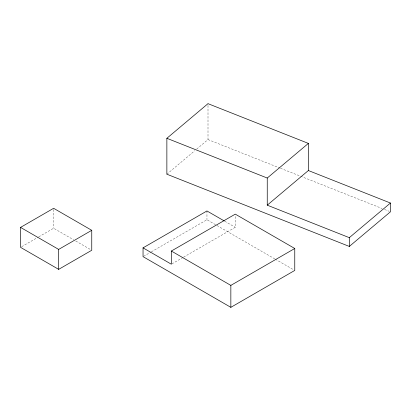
<?xml version="1.0" encoding="UTF-8"?>
<svg xmlns="http://www.w3.org/2000/svg" width="411" height="411" viewBox="0 0 411 411"><rect width="100%" height="100%" fill="white"/><g stroke="black" fill="none" stroke-linecap="round" stroke-linejoin="round"><path stroke-width="0.31" stroke-dasharray="2.06 1.54" d="M166.866 174.207L194.778 150.709M196.735 149.059L208.002 139.576L208.002 103.664M21.655 246.713L38.192 237.162M38.742 236.844L53.625 228.249L73.518 239.736M143.598 256.32L150.827 252.149M151.382 251.83L206.959 219.741L216.397 225.187M171.911 263.888L183.029 257.471M183.583 257.147L235.272 227.309L235.272 215.395M208.002 139.576L279.87 168.027M280.461 168.263L382.122 208.511M384.501 209.451L389.258 211.336M224.725 221.216L235.272 227.309M216.951 225.511L274.748 258.879M275.303 259.197L293.654 269.791M75.732 241.01L91.201 249.945M206.959 210.961L206.959 219.741M53.625 209.548L53.625 228.249"/><path stroke-width="0.62" d="M390.45 203.029L390.45 211.804L349.319 246.436L166.866 174.207L166.866 138.296L208.002 103.664L308.378 143.403L308.378 170.534L267.248 205.171L349.319 237.661L390.45 203.029L308.378 170.534M267.248 205.171L267.248 178.035L308.378 143.403M20.55 227.396L53.625 208.3L91.756 230.314L91.756 250.263L58.675 269.359L20.55 247.345L20.55 227.396L58.675 249.41L91.756 230.314M143.043 247.864L171.356 264.206L171.356 251.039L235.272 214.141L294.764 248.491L294.764 270.433L230.848 307.336L143.043 256.639L143.043 247.864L206.959 210.961L224.17 220.897M171.356 251.039L230.848 285.388L294.764 248.491M166.866 138.296L267.248 178.035M349.319 237.661L349.319 246.436M230.848 285.388L230.848 307.336M58.675 249.41L58.675 269.359"/></g></svg>
